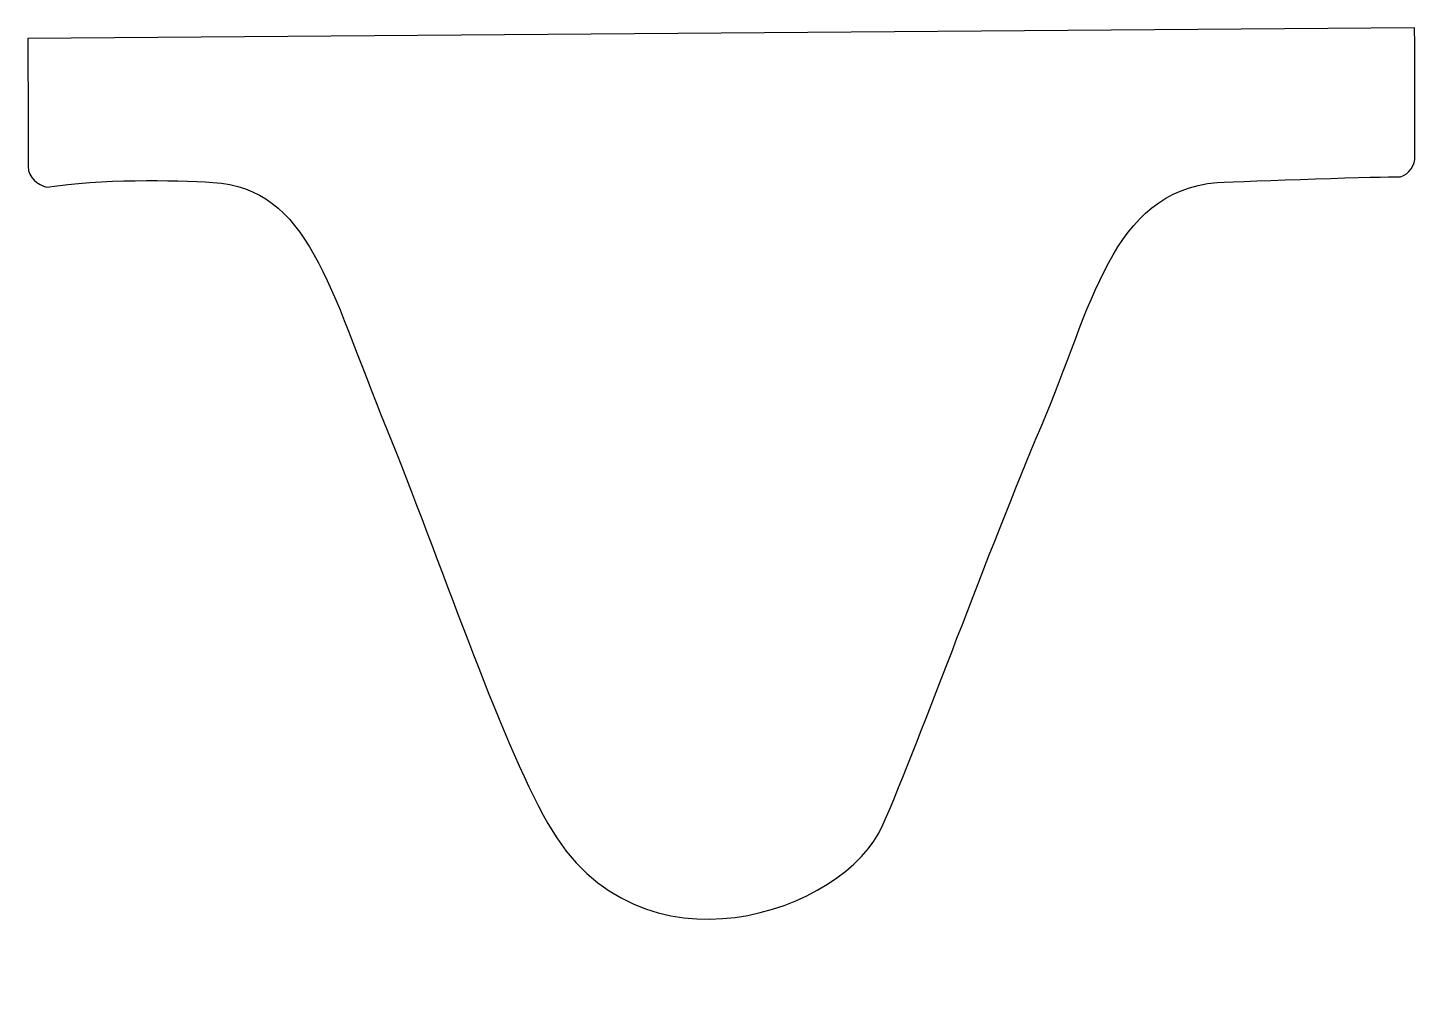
# Model space of a CAD drawing. Extents: x -6.1 to 6.2, y -0.6 to 7.9.
import ezdxf

# ---------------------------------------------------------------- set-up
doc = ezdxf.new("R2010")
doc.units = 0
doc.layers.add('outline', color=7, linetype='CONTINUOUS')

msp = doc.modelspace()

# ---------------------------------------------------------------- linework, layer by layer
at = {"layer": 'outline', "color": 1}
msp.add_lwpolyline([(6.230672, 7.93774), (-6.120263, 7.84319)], dxfattribs=at)
for points in [[(6.231086, 6.76435), (6.236096, 6.83855), (6.230672, 7.93774), (6.230672, 7.93774)], [(-6.120263, 7.84319), (-6.120263, 7.84319), (-6.113833, 6.79956), (-6.115903, 6.70149)], [(-6.115903, 6.70149), (-6.117973, 6.60339), (-6.029612, 6.53759), (-5.949921, 6.51776)], [(6.077757, 6.60999), (6.151772, 6.60299), (6.226072, 6.69019), (6.231086, 6.76435)], [(-5.949921, 6.51776), (-5.475113, 6.59416), (-4.8192, 6.58176), (-4.472, 6.56096)], [(-4.472, 6.56096), (-3.620022, 6.50986), (-3.437956, 5.62878), (-2.925, 4.36896)], [(2.904454, 4.38512), (3.362023, 5.46022), (3.523782, 6.47238), (4.471594, 6.56059)], [(4.471594, 6.56059), (4.741028, 6.57179), (6.003742, 6.61659), (6.077757, 6.60999)], [(-2.925, 4.36896), (-2.460065, 3.22708), (-1.926148, 1.62778), (-1.487927, 0.85176)], [(1.495718, 0.83946), (1.833333, 1.61944), (2.446886, 3.31001), (2.904454, 4.38512)], [(-1.487927, 0.85176), (-0.680006, -0.57893), (1.158102, 0.05951), (1.495718, 0.83946)]]:
    msp.add_open_spline(points, degree=3, dxfattribs=at)

doc.saveas('drawing.dxf')
